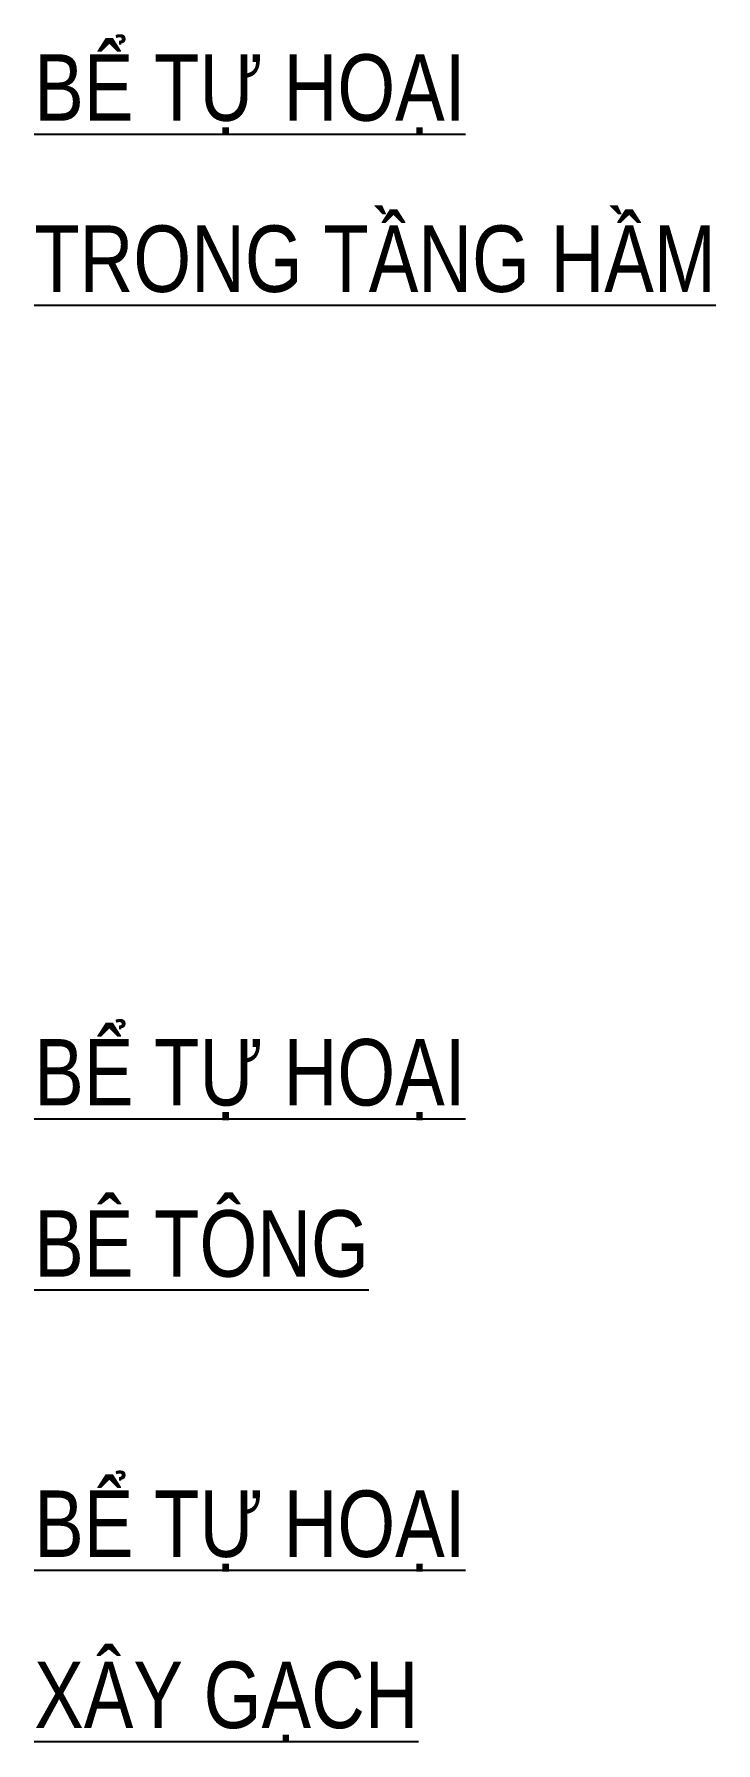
# Model space of a CAD drawing. Extents: x 1229855 to 1302267, y 1135177 to 1201195.
# Drawn here: x 1229855 to 1250342, y 1137765 to 1189167 of the extents above; entities that cross this region are included whole.
import ezdxf

# ---------------------------------------------------------------- set-up
doc = ezdxf.new("R2010")
doc.units = 0
doc.header["$LTSCALE"] = 25
doc.header["$MEASUREMENT"] = 0
doc.layers.add('CDC.06.TEXT', color=2, linetype='CONTINUOUS')
doc.styles.add('arial', font='arial.ttf', dxfattribs={"width": 0.65})

msp = doc.modelspace()

# ---------------------------------------------------------------- texts
at = {"layer": 'CDC.06.TEXT', "style": 'arial', "width": 0.8}
for s, p in [('%%UBỂ TỰ HOẠI', (1229855.19, 1186561.85)), ('%%UTRONG TẦNG HẦM', (1229855.19, 1181411.85)), ('%%UBỂ TỰ HOẠI', (1229855.19, 1156937.85)), ('%%UBÊ TÔNG', (1229855.19, 1151787.85)), ('%%UBỂ TỰ HOẠI', (1229855.19, 1143356.35)), ('%%UXÂY GẠCH', (1229855.19, 1138206.35))]:
    msp.add_text(s, height=2000, dxfattribs=at).set_placement(p)

doc.saveas('drawing.dxf')
